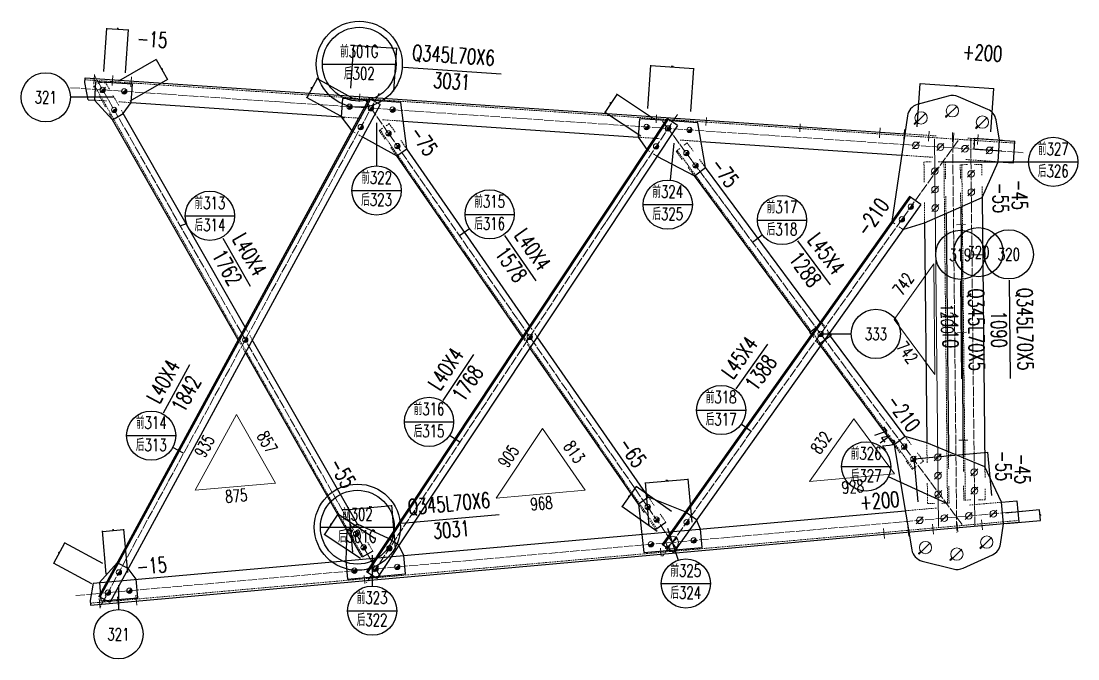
# Model space of a CAD drawing. Header units: millimetres. Extents: x -30246 to 2574, y -687 to 14024.
# Drawn here: x -22260 to -18824, y 1366 to 3439 of the extents above; entities that cross this region are included whole.
import ezdxf
from ezdxf.enums import TextEntityAlignment as Align

# ---------------------------------------------------------------- set-up
doc = ezdxf.new("R2010")
doc.units = ezdxf.units.MM
doc.header["$LTSCALE"] = 20
doc.header["$PDMODE"] = 1
doc.linetypes.add('DASHDOT2X', pattern=[1.75, 1.5, -0.125, 0, -0.125])
doc.linetypes.add('HIDDEN', pattern=[0.375, 0.25, -0.125])
for name, color, linetype, lineweight in [('1', 7, 'Continuous', 25), ('11', 1, 'Continuous', 13), ('2', 1, 'HIDDEN', 13), ('5', 7, 'Continuous', 13), ('6', 30, 'Continuous', 13), ('7', 3, 'DASHDOT2X', 13), ('9', 3, 'Continuous', 13)]:
    doc.layers.add(name, color=color, linetype=linetype, lineweight=lineweight)
doc.styles.get("Standard").update_dxf_attribs({"font": 'simplex', "width": 0.7, "bigfont": 'gbhzfs.shx'})
doc.dimstyles.new('dimRadiusStyle', dxfattribs={"dimtxt": 2.5, "dimasz": 1, "dimexe": 1.25, "dimexo": 0, "dimtad": 2, "dimdec": 4, "dimzin": 0, "dimdsep": 46, "dimtxsty": 'standard', "dimcen": 0.09, "dimadec": 1, "dimazin": 0, "dimtfac": 1, "dimtdec": 1, "dimtix": 1, "dimtmove": 0, "dimatfit": 3, "dimfxl": 0, "dimtolj": 1, "dimtzin": 0, "dimarcsym": 0})
doc.dimstyles.new('dimStyle3', dxfattribs={"dimtxt": 2.5, "dimasz": 1, "dimexe": 1.25, "dimexo": 0, "dimgap": 0.63, "dimtad": 1, "dimzin": 0, "dimdsep": 46, "dimtxsty": 'standard', "dimblk": 'ARCHTICK', "dimblk1": 'ARCHTICK', "dimblk2": 'ARCHTICK', "dimcen": 0.09, "dimadec": 0, "dimazin": 0, "dimtfac": 1, "dimtdec": 1, "dimtmove": 2, "dimatfit": 3, "dimfxl": 0, "dimtolj": 1, "dimtzin": 0, "dimarcsym": 0})
doc.dimstyles.get("Standard").update_dxf_attribs({"dimtxt": 2.5, "dimasz": 1, "dimexe": 1.25, "dimexo": 0, "dimgap": 0.63, "dimtad": 1, "dimzin": 0, "dimdsep": 46, "dimtxsty": 'standard', "dimblk": 'ARCHTICK', "dimblk1": 'ARCHTICK', "dimblk2": 'ARCHTICK', "dimcen": 0.09, "dimadec": 0, "dimazin": 0, "dimtfac": 1, "dimtdec": 1, "dimtix": 1, "dimtmove": 2, "dimatfit": 3, "dimfxl": 0, "dimtolj": 1, "dimtzin": 0, "dimarcsym": 0})

# ---------------------------------------------------------------- blocks, each defined once
blk = doc.blocks.new('_ArchTick')
at = {"color": 0, "linetype": 'ByBlock', "const_width": 0.15}
blk.add_lwpolyline([(-0.5, -0.5), (0.5, 0.5)], dxfattribs=at)
blk = doc.blocks.new('M16X40')
blk.add_line((-0.71, -0.71), (0.71, 0.71))
blk.add_circle((0, 0), 1)
for radius in [0.8, 0.6, 0.4, 0.2]:
    blk.add_arc((0, 0), radius, 225, 45)
blk = doc.blocks.new('*D435')
at = {"layer": '5', "color": 0, "lineweight": -2}
for p, q in [((-20128.3, 1758.6), (-20156.6, 1730.3)), ((-20127.6, 1759.3), (-20126.9, 1760)), ((-20163.6, 1723.4), (-20157.3, 1729.6))]:
    blk.add_line(p, q, dxfattribs=at)
at = {"layer": '5', "color": 0}
for points in [[(-20127.7, 1759.4), (-20127.5, 1759.2), (-20128.3, 1758.6)], [(-20157.4, 1729.7), (-20157.2, 1729.5), (-20156.6, 1730.3)]]:
    blk.add_solid(points, dxfattribs=at)
at = {"layer": 'Defpoints', "color": 0}
for p in [(-20128.3, 1758.6), (-20156.6, 1730.3)]:
    blk.add_point(p, dxfattribs=at)
at = {"layer": '5', "color": 0, "insert": (-20162.1, 1727.5), "char_height": 2.5, "attachment_point": 5, "rotation": 45}
blk.add_mtext('\\A1;%%c17.5', dxfattribs=at)
blk = doc.blocks.new('LS_SIDE')
blk.add_line((-1, 0), (2, 0))
blk = doc.blocks.new('M20X55')
blk.add_line((-1.06, -1.06), (1.06, 1.06))
blk.add_circle((0, 0), 1)
blk = doc.blocks.new('M16X50')
blk.add_line((-1, -1), (1, 1))
blk.add_circle((0, 0), 1)
for radius in [0.8, 0.6, 0.4, 0.2]:
    blk.add_arc((0, 0), radius, 225, 45)
blk = doc.blocks.new('*D436')
at = {"layer": '5', "color": 0, "lineweight": -2}
for p, q in [((-19217, 3161.9), (-19216.3, 3162.6)), ((-19253.2, 3125.7), (-19246.7, 3132.2)), ((-19217.7, 3161.2), (-19246, 3132.9))]:
    blk.add_line(p, q, dxfattribs=at)
at = {"layer": '5', "color": 0}
for points in [[(-19217.1, 3162), (-19216.9, 3161.8), (-19217.7, 3161.2)], [(-19246.8, 3132.3), (-19246.6, 3132.1), (-19246, 3132.9)]]:
    blk.add_solid(points, dxfattribs=at)
at = {"layer": 'Defpoints', "color": 0}
for p in [(-19246, 3132.9), (-19217.7, 3161.2)]:
    blk.add_point(p, dxfattribs=at)
at = {"layer": '5', "color": 0, "insert": (-19251.6, 3130), "char_height": 2.5, "attachment_point": 5, "rotation": 45}
blk.add_mtext('\\A1;%%c25.5', dxfattribs=at)
blk = doc.blocks.new('*D437')
at = {"layer": '5', "color": 0, "lineweight": -2}
for p, q in [((-19319.5, 3138.1), (-19347.8, 3109.8)), ((-19318.8, 3138.8), (-19318.1, 3139.5)), ((-19354.7, 3102.9), (-19348.5, 3109.1))]:
    blk.add_line(p, q, dxfattribs=at)
at = {"layer": '5', "color": 0}
for points in [[(-19318.9, 3138.9), (-19318.7, 3138.7), (-19319.5, 3138.1)], [(-19348.6, 3109.2), (-19348.4, 3109), (-19347.8, 3109.8)]]:
    blk.add_solid(points, dxfattribs=at)
at = {"layer": 'Defpoints', "color": 0}
for p in [(-19319.5, 3138.1), (-19347.8, 3109.8)]:
    blk.add_point(p, dxfattribs=at)
at = {"layer": '5', "color": 0, "insert": (-19353.3, 3106.9), "char_height": 2.5, "attachment_point": 5, "rotation": 45}
blk.add_mtext('\\A1;%%c21.5', dxfattribs=at)
blk = doc.blocks.new('*D438')
at = {"layer": '5', "color": 0, "lineweight": -2}
for p, q in [((-19155.2, 3089.3), (-19149, 3095.5)), ((-19120, 3124.5), (-19148.2, 3096.2)), ((-19119.3, 3125.2), (-19118.6, 3125.9))]:
    blk.add_line(p, q, dxfattribs=at)
at = {"layer": '5', "color": 0}
for points in [[(-19149.1, 3095.6), (-19148.8, 3095.4), (-19148.2, 3096.2)], [(-19119.4, 3125.3), (-19119.1, 3125.1), (-19120, 3124.5)]]:
    blk.add_solid(points, dxfattribs=at)
at = {"layer": 'Defpoints', "color": 0}
for p in [(-19148.2, 3096.2), (-19120, 3124.5)]:
    blk.add_point(p, dxfattribs=at)
at = {"layer": '5', "color": 0, "insert": (-19153.8, 3093.3), "char_height": 2.5, "attachment_point": 5, "rotation": 45}
blk.add_mtext('\\A1;%%c21.5', dxfattribs=at)
blk = doc.blocks.new('*D439')
at = {"layer": '5', "color": 0, "lineweight": -2}
for p, q in [((-19202.7, 1720.6), (-19231, 1692.3)), ((-19202, 1721.3), (-19201.3, 1722)), ((-19238.2, 1685.1), (-19231.7, 1691.6))]:
    blk.add_line(p, q, dxfattribs=at)
at = {"layer": '5', "color": 0}
for points in [[(-19202.2, 1721.4), (-19201.9, 1721.1), (-19202.7, 1720.6)], [(-19231.8, 1691.7), (-19231.6, 1691.4), (-19231, 1692.3)]]:
    blk.add_solid(points, dxfattribs=at)
at = {"layer": 'Defpoints', "color": 0}
for p in [(-19202.7, 1720.6), (-19231, 1692.3)]:
    blk.add_point(p, dxfattribs=at)
at = {"layer": '5', "color": 0, "insert": (-19236.7, 1689.3), "char_height": 2.5, "attachment_point": 5, "rotation": 45}
blk.add_mtext('\\A1;%%c25.5', dxfattribs=at)
blk = doc.blocks.new('*D440')
at = {"layer": '5', "color": 0, "lineweight": -2}
for p, q in [((-19305, 1741.6), (-19333.3, 1713.3)), ((-19304.3, 1742.3), (-19303.6, 1743)), ((-19340.2, 1706.3), (-19334, 1712.6))]:
    blk.add_line(p, q, dxfattribs=at)
at = {"layer": '5', "color": 0}
for points in [[(-19304.4, 1742.4), (-19304.2, 1742.2), (-19305, 1741.6)], [(-19334.1, 1712.7), (-19333.9, 1712.5), (-19333.3, 1713.3)]]:
    blk.add_solid(points, dxfattribs=at)
at = {"layer": 'Defpoints', "color": 0}
for p in [(-19305, 1741.6), (-19333.3, 1713.3)]:
    blk.add_point(p, dxfattribs=at)
at = {"layer": '5', "color": 0, "insert": (-19338.8, 1710.4), "char_height": 2.5, "attachment_point": 5, "rotation": 45}
blk.add_mtext('\\A1;%%c21.5', dxfattribs=at)
blk = doc.blocks.new('*D441')
at = {"layer": '5', "color": 0, "lineweight": -2}
for p, q in [((-19105.8, 1759.3), (-19134.1, 1731)), ((-19105.1, 1760), (-19104.4, 1760.7)), ((-19141, 1724.1), (-19134.8, 1730.3))]:
    blk.add_line(p, q, dxfattribs=at)
at = {"layer": '5', "color": 0}
for points in [[(-19105.2, 1760.1), (-19105, 1759.9), (-19105.8, 1759.3)], [(-19134.9, 1730.4), (-19134.7, 1730.2), (-19134.1, 1731)]]:
    blk.add_solid(points, dxfattribs=at)
at = {"layer": 'Defpoints', "color": 0}
for p in [(-19105.8, 1759.3), (-19134.1, 1731)]:
    blk.add_point(p, dxfattribs=at)
at = {"layer": '5', "color": 0, "insert": (-19139.6, 1728.2), "char_height": 2.5, "attachment_point": 5, "rotation": 45}
blk.add_mtext('\\A1;%%c21.5', dxfattribs=at)
blk = doc.blocks.new('*D442')
at = {"layer": '11', "color": 0, "lineweight": -2}
for p, q in [((-21194.1, 1851.6), (-21054.7, 1864)), ((-21042.3, 1724.6), (-21054.8, 1865.3)), ((-21181.7, 1712.2), (-21194.2, 1852.9))]:
    blk.add_line(p, q, dxfattribs=at)
at = {"layer": 'Defpoints', "color": 0}
for p in [(-21054.7, 1864), (-21042.3, 1724.6), (-21181.7, 1712.2)]:
    blk.add_point(p, dxfattribs=at)
at = {"layer": '11', "color": 0, "lineweight": -2}
for p, rotation in [((-21054.7, 1864), 5.088666129952954), ((-21194.1, 1851.6), 185.088666129953)]:
    blk.add_blockref('_ArchTick', p, dxfattribs=dict(at, rotation=rotation))
at = {"layer": '11', "color": 0, "insert": (-21124.6, 1859.8), "char_height": 2.5, "attachment_point": 5, "rotation": 5.0887}
blk.add_mtext('\\A1;70×2', dxfattribs=at)
blk = doc.blocks.new('*D444')
at = {"layer": '11', "color": 0, "lineweight": -2}
for p, q in [((-19346.2, 3094.7), (-19336.6, 3235.7)), ((-19097.3, 3218.1), (-19336.7, 3234.4)), ((-19106.8, 3078.4), (-19097.2, 3219.3))]:
    blk.add_line(p, q, dxfattribs=at)
at = {"layer": 'Defpoints', "color": 0}
for p in [(-19336.7, 3234.4), (-19346.2, 3094.7), (-19106.8, 3078.4)]:
    blk.add_point(p, dxfattribs=at)
at = {"layer": '11', "color": 0, "lineweight": -2}
for p, rotation in [((-19336.7, 3234.4), 176.1005961406558), ((-19097.3, 3218.1), 356.1005961406558)]:
    blk.add_blockref('_ArchTick', p, dxfattribs=dict(at, rotation=rotation))
at = {"layer": '11', "color": 0, "insert": (-19216.9, 3228.2), "char_height": 2.5, "attachment_point": 5, "rotation": 356.1006}
blk.add_mtext('\\A1;80×3', dxfattribs=at)
blk = doc.blocks.new('*D449')
at = {"layer": '11', "color": 0, "lineweight": -2}
for p, q in [((-20222.2, 3154.4), (-20212.6, 3295.4)), ((-20212.7, 3294.1), (-20073, 3284.6)), ((-20082.5, 3144.9), (-20072.9, 3285.8))]:
    blk.add_line(p, q, dxfattribs=at)
at = {"layer": 'Defpoints', "color": 0}
for p in [(-20073, 3284.6), (-20222.2, 3154.4), (-20082.5, 3144.9)]:
    blk.add_point(p, dxfattribs=at)
at = {"layer": '11', "color": 0, "lineweight": -2}
for p, rotation in [((-20212.7, 3294.1), 176.1005961406558), ((-20073, 3284.6), 356.1005961406558)]:
    blk.add_blockref('_ArchTick', p, dxfattribs=dict(at, rotation=rotation))
at = {"layer": '11', "color": 0, "insert": (-20142.7, 3291.3), "char_height": 2.5, "attachment_point": 5, "rotation": 356.1006}
blk.add_mtext('\\A1;70×2', dxfattribs=at)
blk = doc.blocks.new('*D450')
at = {"layer": '11', "color": 0, "lineweight": -2}
for p, q in [((-20323.1, 3200.4), (-20361.8, 3142.1)), ((-20206.4, 3123), (-20324.1, 3201.1)), ((-20245.1, 3064.7), (-20362.8, 3142.8))]:
    blk.add_line(p, q, dxfattribs=at)
at = {"layer": 'Defpoints', "color": 0}
for p in [(-20361.8, 3142.1), (-20206.4, 3123), (-20245.1, 3064.7)]:
    blk.add_point(p, dxfattribs=at)
at = {"layer": '11', "color": 0, "lineweight": -2}
for p, rotation in [((-20323.1, 3200.4), 56.41797826397269), ((-20361.8, 3142.1), 236.4179782639727)]:
    blk.add_blockref('_ArchTick', p, dxfattribs=dict(at, rotation=rotation))
at = {"layer": '11', "color": 0, "insert": (-20344, 3172.3), "char_height": 2.5, "attachment_point": 5, "rotation": 56.418}
blk.add_mtext('\\A1;70', dxfattribs=at)
blk = doc.blocks.new('*D451')
at = {"layer": '11', "color": 0, "lineweight": -2}
for p, q in [((-19116.3, 2036.6), (-19355.4, 2015.3)), ((-19103.9, 1897.2), (-19116.5, 2037.9)), ((-19343, 1875.9), (-19355.5, 2016.6))]:
    blk.add_line(p, q, dxfattribs=at)
at = {"layer": 'Defpoints', "color": 0}
for p in [(-19355.4, 2015.3), (-19103.9, 1897.2), (-19343, 1875.9)]:
    blk.add_point(p, dxfattribs=at)
at = {"layer": '11', "color": 0, "lineweight": -2}
for p, rotation in [((-19116.3, 2036.6), 5.088666129952957), ((-19355.4, 2015.3), 185.088666129953)]:
    blk.add_blockref('_ArchTick', p, dxfattribs=dict(at, rotation=rotation))
at = {"layer": '11', "color": 0, "insert": (-19236, 2027.9), "char_height": 2.5, "attachment_point": 5, "rotation": 5.0887}
blk.add_mtext('\\A1;80×3', dxfattribs=at)
blk = doc.blocks.new('*D452')
at = {"layer": '11', "color": 0, "lineweight": -2}
for p, q in [((-20217.5, 1798), (-20230.1, 1938.7)), ((-20229.9, 1937.5), (-20090.5, 1949.9)), ((-20078.1, 1810.4), (-20090.6, 1951.1))]:
    blk.add_line(p, q, dxfattribs=at)
at = {"layer": 'Defpoints', "color": 0}
for p in [(-20090.5, 1949.9), (-20217.5, 1798), (-20078.1, 1810.4)]:
    blk.add_point(p, dxfattribs=at)
at = {"layer": '11', "color": 0, "lineweight": -2}
for p, rotation in [((-20229.9, 1937.5), 185.088666129953), ((-20090.5, 1949.9), 5.088666129952954)]:
    blk.add_blockref('_ArchTick', p, dxfattribs=dict(at, rotation=rotation))
at = {"layer": '11', "color": 0, "insert": (-20160.4, 1945.6), "char_height": 2.5, "attachment_point": 5, "rotation": 5.0887}
blk.add_mtext('\\A1;70×2', dxfattribs=at)
blk = doc.blocks.new('*D454')
at = {"layer": '11', "color": 0, "lineweight": -2}
for p, q in [((-21188, 3220.3), (-21178.3, 3361.2)), ((-21178.4, 3359.9), (-21038.8, 3350.4)), ((-21048.3, 3210.8), (-21038.7, 3351.7))]:
    blk.add_line(p, q, dxfattribs=at)
at = {"layer": 'Defpoints', "color": 0}
for p in [(-21038.8, 3350.4), (-21188, 3220.3), (-21048.3, 3210.8)]:
    blk.add_point(p, dxfattribs=at)
at = {"layer": '11', "color": 0, "lineweight": -2}
for p, rotation in [((-21178.4, 3359.9), 176.1005961406558), ((-21038.8, 3350.4), 356.1005961406558)]:
    blk.add_blockref('_ArchTick', p, dxfattribs=dict(at, rotation=rotation))
at = {"layer": '11', "color": 0, "insert": (-21108.5, 3357.1), "char_height": 2.5, "attachment_point": 5, "rotation": 356.1006}
blk.add_mtext('\\A1;70×2', dxfattribs=at)
blk = doc.blocks.new('*D455')
at = {"layer": '11', "color": 0, "lineweight": -2}
for p, q in [((-21297.9, 3251.1), (-21331.4, 3189.6)), ((-21174.9, 3184.3), (-21299, 3251.7)), ((-21208.3, 3122.8), (-21332.5, 3190.2))]:
    blk.add_line(p, q, dxfattribs=at)
at = {"layer": 'Defpoints', "color": 0}
for p in [(-21331.4, 3189.6), (-21174.9, 3184.3), (-21208.3, 3122.8)]:
    blk.add_point(p, dxfattribs=at)
at = {"layer": '11', "color": 0, "lineweight": -2}
for p, rotation in [((-21297.9, 3251.1), 61.48705621737781), ((-21331.4, 3189.6), 241.4870562173778)]:
    blk.add_blockref('_ArchTick', p, dxfattribs=dict(at, rotation=rotation))
at = {"layer": '11', "color": 0, "insert": (-21316.3, 3221.3), "char_height": 2.5, "attachment_point": 5, "rotation": 61.4871}
blk.add_mtext('\\A1;70', dxfattribs=at)

msp = doc.modelspace()

# ---------------------------------------------------------------- linework, layer by layer
at = {"layer": '1'}
for p, q in [((-21280.511, 3298.58558), (-21040.511, 3298.58558)), ((-21016.84436, 3288.79288), (-20698.58285, 3267.09931)), ((-22053.30906, 3239.16267), (-22052.28899, 3254.12795)), ((-22042.08406, 3183.26992), (-22053.30906, 3239.16267)), ((-22052.28899, 3254.12795), (-19386.76767, 3072.4388)), ((-22018.05007, 3241.77093), (-22022.13036, 3181.90983)), ((-21898.32787, 3233.61034), (-22018.05007, 3241.77093)), ((-21902.40816, 3173.74924), (-21898.32787, 3233.61034)), ((-21960.18363, 3191.02591), (-22100.18363, 3191.02591)), ((-22042.08406, 3183.26992), (-22022.13036, 3181.90983)), ((-22022.13036, 3181.90983), (-21962.60565, 3118.33671)), ((-21127.83657, 3187.1648), (-22007.35902, 1568.61181)), ((-21124.32196, 3185.25496), (-22003.84441, 1566.70197)), ((-21092.69044, 3168.06638), (-21972.2129, 1549.51339)), ((-21927.86349, 3138.16048), (-21902.40816, 3173.74924)), ((-21902.40816, 3173.74924), (-21219.35914, 3127.19077)), ((-21215.27885, 3187.05187), (-21219.35914, 3127.19077)), ((-21131.0189, 3181.30848), (-21215.27885, 3187.05187)), ((-21092.69044, 3168.06638), (-21127.83657, 3187.1648)), ((-21025.7187, 3174.13093), (-21115.0572, 3180.22049)), ((-21005.96911, 3023.30263), (-21025.7187, 3174.13093)), ((-19245.23705, 3195.24661), (-19345.70573, 3167.29945)), ((-19116.27802, 3151.66103), (-19212.02514, 3192.9828)), ((-21962.60565, 3118.33671), (-21927.86349, 3138.16048)), ((-21531.72625, 2443.90139), (-21927.87025, 3138.15662)), ((-19378.16023, 3130.54008), (-19428.9931, 2787.41196)), ((-21554.19078, 2402.56074), (-21962.6285, 3118.3611)), ((-21219.35914, 3127.19077), (-21185.14889, 3081.73151)), ((-20159.27503, 3121.71045), (-21137.15277, 1648.8414)), ((-20155.94263, 3119.49797), (-21133.82036, 1646.62892)), ((-21104.2803, 3108.13114), (-21104.2803, 2968.13114)), ((-20125.95095, 3099.58568), (-21103.82868, 1626.71663)), ((-21017.7731, 3113.45012), (-20253.60009, 3061.36201)), ((-20249.5198, 3121.22311), (-20253.60009, 3061.36201)), ((-20163.49179, 3115.35921), (-20249.5198, 3121.22311)), ((-20125.95095, 3099.58568), (-20159.27503, 3121.71045)), ((-20059.95965, 3108.30218), (-20148.13194, 3114.31224)), ((-20034.41992, 2962.46223), (-20059.95965, 3108.30218)), ((-19078.55528, 3051.43021), (-19089.73376, 3117.81666)), ((-21185.14889, 3081.73151), (-21185.13366, 3081.72306)), ((-21150.16091, 3062.30558), (-21038.82682, 3000.49098)), ((-20253.60009, 3061.36201), (-20225.67184, 3021.74572)), ((-20137.35057, 3042.16689), (-20149.39028, 2921.76987)), ((-20049.30074, 3047.43642), (-19397.058, 3002.97779)), ((-19083.31562, 2981.59226), (-19078.55528, 3051.43021)), ((-19078.55528, 3051.43021), (-19028.67103, 3048.02996)), ((-19033.43138, 2978.19201), (-19028.67103, 3048.02996)), ((-21038.82682, 3000.49098), (-21005.96911, 3023.30263)), ((-20630.36972, 2412.15264), (-21038.82682, 3000.49098)), ((-20606.56599, 2448.00557), (-21005.96911, 3023.30263)), ((-20225.67184, 3021.74572), (-20225.65275, 3021.73304)), ((-20192.33787, 2999.61439), (-20070.54278, 2935.62683)), ((-20070.54278, 2935.62683), (-20034.41992, 2962.46223)), ((-19661.44793, 2460.40817), (-20034.41992, 2962.46223)), ((-19263.61834, 2981.43287), (-18983.61834, 2981.43287)), ((-19134.90421, 2864.94471), (-19083.31562, 2981.59226)), ((-19083.31562, 2981.59226), (-19033.43138, 2978.19201)), ((-18983.61834, 2981.43287), (-18823.61834, 2981.43287)), ((-19693.76617, 2428.45141), (-20070.54278, 2935.62683)), ((-21184.2803, 2888.13114), (-21024.2803, 2888.13114)), ((-19371.02945, 2868.73628), (-20175.70517, 1737.36295)), ((-19367.76977, 2866.41812), (-20172.4455, 1735.04479)), ((-19334.35811, 2842.65696), (-19371.02945, 2868.73628)), ((-19228.48578, 2824.1408), (-19134.90421, 2864.94471)), ((-19134.90421, 2864.94471), (-19125.82861, 1990.49493)), ((-20237.35057, 2842.16689), (-20077.35057, 2842.16689)), ((-19334.35811, 2842.65696), (-20139.03384, 1711.28363)), ((-19322.06736, 2783.3369), (-19228.48578, 2824.1408)), ((-19204.59262, 2834.55882), (-19196.13266, 2019.42789)), ((-21726.21488, 2805.96756), (-21566.21488, 2805.96756)), ((-20816.55267, 2810.58639), (-20656.55267, 2810.58639)), ((-19865.7767, 2792.10116), (-19705.7767, 2792.10116)), ((-19428.9931, 2787.41196), (-19428.91161, 2787.35401)), ((-19252.37895, 2813.72279), (-19244.34116, 2039.26762)), ((-21742.98204, 2773.77878), (-21722.12528, 2780.7166)), ((-20835.12579, 2742.15146), (-20802.26808, 2764.96311)), ((-19392.32104, 2761.33207), (-19322.06736, 2783.3369)), ((-19322.06736, 2783.3369), (-19314.64521, 2068.20058)), ((-21604.58463, 2733.0092), (-21515.87256, 2577.5384)), ((-20688.64822, 2741.58521), (-20586.56611, 2594.54696)), ((-19882.10435, 2720.54011), (-19849.99513, 2744.39379)), ((-19735.68396, 2724.6718), (-19628.93873, 2580.98306)), ((-19167.9798, 2679.34302), (-19127.98196, 2679.75814)), ((-19205.106, 2594.95317), (-19201.79539, 2275.97035)), ((-19047.11451, 2596.59291), (-19043.8039, 2277.61009)), ((-19695.42604, 2427.21831), (-19673.43357, 2443.55636)), ((-20220.14606, 1891.4094), (-20582.02326, 2412.65442)), ((-19690.12679, 2420.08572), (-19695.42604, 2427.21831)), ((-19625.47223, 2416.90129), (-19665.60815, 2387.08459)), ((-19660.44914, 2422.0598), (-19560.44914, 2422.0598)), ((-19631.4496, 2424.94659), (-19625.47223, 2416.90129)), ((-19385.34047, 2088.74255), (-19627.82728, 2415.15174)), ((-21166.10778, 1803.14314), (-21508.40833, 2403.03597)), ((-20253.00377, 1868.59775), (-20605.82699, 2376.80149)), ((-19935.10401, 2243.00775), (-19831.35696, 2388.87601)), ((-19421.46334, 2061.90715), (-19663.95013, 2388.31632)), ((-21151.29043, 1696.46478), (-21530.87286, 2361.69531)), ((-20887.27509, 2205.99738), (-20788.26676, 2355.12267)), ((-21796.99045, 2165.18679), (-21711.52501, 2322.46571)), ((-20063.78978, 2174.5556), (-19903.78978, 2174.5556)), ((-21013.73709, 2136.0168), (-20853.73709, 2136.0168)), ((-19886.001, 2105.00451), (-19918.59726, 2128.1882)), ((-21917.09713, 2091.37993), (-21757.09713, 2091.37993)), ((-20833.76483, 2069.6425), (-20867.08892, 2091.76727)), ((-19385.34047, 2088.74255), (-19421.46334, 2061.90715)), ((-19314.64521, 2068.20058), (-19385.34047, 2088.74255)), ((-19220.23691, 2029.34775), (-19314.64521, 2068.20058)), ((-21731.65875, 2034.08466), (-21766.80488, 2053.18308)), ((-19421.46334, 2061.90715), (-19363.51978, 1719.90798)), ((-19125.82861, 1990.49493), (-19220.23691, 2029.34775)), ((-19592.09729, 1991.36039), (-19432.09729, 1991.36039)), ((-19071.83011, 1874.94323), (-19125.82861, 1990.49493)), ((-19252.09729, 1871.36039), (-19439.46054, 1957.83574)), ((-20220.14606, 1891.4094), (-20253.00377, 1868.59775)), ((-20100.35361, 1843.30718), (-20220.14606, 1891.4094)), ((-20253.00377, 1868.59775), (-20234.88503, 1711.13783)), ((-19071.83011, 1874.94323), (-19022.02718, 1879.3781)), ((-19065.6213, 1805.21913), (-19071.83011, 1874.94323)), ((-19022.02718, 1879.3781), (-19015.81837, 1809.65399)), ((-22025.77537, 1611.89962), (-19385.06104, 1847.05057)), ((-21023.40161, 1806.57471), (-20705.65891, 1834.86914)), ((-20063.61278, 1817.18543), (-20100.33087, 1843.29805)), ((-22034.50744, 1540.84505), (-19015.81837, 1809.65399)), ((-21286.83406, 1793.80231), (-21046.83406, 1793.80231)), ((-21166.10792, 1803.1432), (-21200.85005, 1783.31946)), ((-21065.2275, 1757.1728), (-21166.10792, 1803.1432)), ((-20163.11695, 1809.26513), (-20195.97466, 1786.45348)), ((-20158.68553, 1790.716), (-20123.98375, 1686.61066)), ((-20050.95572, 1787.75382), (-20063.61278, 1817.18543)), ((-20045.63389, 1727.99031), (-20050.95572, 1787.75382)), ((-19075.41952, 1738.61497), (-19065.6213, 1805.21913)), ((-21200.85005, 1783.31946), (-21204.3916, 1685.04239)), ((-21031.90341, 1735.04803), (-21065.2275, 1757.1728)), ((-21015.14046, 1701.89487), (-21031.90341, 1735.04803)), ((-20234.88503, 1711.13783), (-20045.63389, 1727.99031)), ((-20139.03384, 1711.28363), (-20175.70517, 1737.36295)), ((-21204.3916, 1685.04239), (-21199.06976, 1625.27887)), ((-21116.5483, 1716.28853), (-21151.29043, 1696.46478)), ((-21118.80465, 1702.42326), (-21118.80465, 1602.42326)), ((-21009.81863, 1642.13135), (-21015.14046, 1701.89487)), ((-19196.12448, 1660.92686), (-19101.25561, 1704.22696)), ((-21947.67533, 1678.44347), (-22005.85419, 1613.67356)), ((-21912.52921, 1659.34505), (-21947.67533, 1678.44347)), ((-21886.32716, 1624.31723), (-21912.52921, 1659.34505)), ((-19330.30933, 1683.83013), (-19229.28225, 1657.97422)), ((-21881.00533, 1564.55372), (-21886.32716, 1624.31723)), ((-21199.06976, 1625.27887), (-21009.81863, 1642.13135)), ((-21103.82868, 1626.71663), (-21137.15277, 1648.8414)), ((-22025.77537, 1611.89962), (-22035.8379, 1555.78593)), ((-22005.85419, 1613.67356), (-22000.53236, 1553.91004)), ((-21943.73415, 1605.835), (-21943.73415, 1525.835)), ((-20178.68553, 1610.716), (-20018.68553, 1610.716)), ((-22035.8379, 1555.78593), (-22034.50744, 1540.84505)), ((-21972.2129, 1549.51339), (-22007.35902, 1568.61181)), ((-22000.53236, 1553.91004), (-21881.00533, 1564.55372)), ((-21198.80465, 1522.42326), (-21038.80465, 1522.42326))]:
    msp.add_line(p, q, dxfattribs=at)
for centre, radius in [((-21160.511, 3298.58558), 140), ((-21160.511, 3298.58558), 120), ((-22180.18363, 3191.02591), 80), ((-18903.61834, 2981.43287), 80), ((-21104.2803, 2888.13114), 80), ((-20157.35057, 2842.16689), 80), ((-20736.55267, 2810.58639), 80), ((-21646.21488, 2805.96756), 80), ((-19785.7767, 2792.10116), 80), ((-19205.97775, 2678.94865), 80), ((-19147.06396, 2687.56052), 80), ((-19047.98627, 2680.58839), 80), ((-19480.44914, 2422.0598), 80), ((-19983.78978, 2174.5556), 80), ((-20933.73709, 2136.0168), 80), ((-21837.09713, 2091.37993), 80), ((-19512.09729, 1991.36039), 80), ((-21166.83406, 1793.80231), 140), ((-21166.83406, 1793.80231), 120), ((-20098.68553, 1610.716), 80), ((-21118.80465, 1522.42326), 80), ((-21943.73415, 1445.835), 80)]:
    msp.add_circle(centre, radius, dxfattribs=at)
for centre, radius, start, end in [((-19231.83741, 3147.07556), 50, 66.65633219, 105.54486009), ((-19333.64605, 3123.9455), 45, 105.54486131, 171.57318227), ((-19134.10906, 3110.34452), 45, 9.55808511, 66.65633123), ((-19319.15206, 1727.42503), 45, 189.61608001, 255.64440096), ((-19119.94034, 1745.16448), 45, 294.53293104, 351.63117716), ((-19216.88529, 1706.413), 50, 255.64440218, 294.53293008)]:
    msp.add_arc(centre, radius, start, end, dxfattribs=at)
at = {"layer": '2'}
for p, q in [((-22052.69702, 3248.14184), (-19029.07906, 3042.04385)), ((-22017.32799, 3231.03842), (-22024.56593, 3226.90848)), ((-22002.8521, 3239.29832), (-22010.09004, 3235.16837)), ((-21996.85735, 3238.88113), (-22002.8521, 3239.29832)), ((-21984.86784, 3238.04675), (-21990.86259, 3238.46394)), ((-21973.25582, 3217.6963), (-21984.86784, 3238.04675)), ((-22015.69365, 3211.35951), (-22024.56593, 3226.90848)), ((-21147.81622, 1698.44716), (-22021.09172, 3228.89085)), ((-21950.03176, 3176.99539), (-21961.64379, 3197.34585)), ((-22022.13036, 3181.90983), (-21982.22296, 3179.18963)), ((-21997.94907, 3180.26156), (-22006.82136, 3195.81054)), ((-21986.17555, 3159.62808), (-21997.94907, 3180.26156)), ((-21942.64459, 3164.04913), (-21950.03176, 3176.99539)), ((-21942.31556, 3176.46943), (-21902.40816, 3173.74924)), ((-21125.69833, 3180.94581), (-21131.0189, 3181.30848)), ((-21115.0572, 3180.22049), (-21120.37776, 3180.58315)), ((-21962.6285, 3118.3611), (-21974.40202, 3138.99459)), ((-21927.87025, 3138.15662), (-21935.25742, 3151.10287)), ((-21219.35914, 3127.19077), (-21152.1638, 3122.61055)), ((-21084.96845, 3118.03033), (-21017.7731, 3113.45012)), ((-21062.99822, 3105.44689), (-21073.95078, 3097.84301)), ((-21043.98851, 3078.06547), (-21062.99822, 3105.44689)), ((-20158.37184, 3115.01022), (-20163.49179, 3115.35921)), ((-20148.13194, 3114.31224), (-20153.25189, 3114.66123)), ((-21185.13366, 3081.72306), (-21173.47608, 3075.25056)), ((-21161.8185, 3068.77807), (-21150.16091, 3062.30558)), ((-21084.90335, 3090.23913), (-21095.85592, 3082.63525)), ((-21076.84622, 3055.25383), (-21095.85592, 3082.63525)), ((-20192.68889, 1788.73465), (-21092.57015, 3084.91642)), ((-20253.60009, 3061.36201), (-20185.50031, 3056.72015)), ((-19386.76767, 3072.4388), (-19284.0302, 3065.43593)), ((-21038.82682, 3000.49098), (-21057.83652, 3027.87241)), ((-21005.96911, 3023.30263), (-21024.97881, 3050.68405)), ((-20118.13604, 3024.84501), (-20130.17699, 3015.89987)), ((-20117.40052, 3052.07828), (-20049.30074, 3047.43642)), ((-20094.05412, 3042.73527), (-20106.09508, 3033.79014)), ((-20074.17606, 3015.97759), (-20094.05412, 3042.73527)), ((-19181.29274, 3058.43307), (-19078.55528, 3051.43021)), ((-20225.65275, 3021.73304), (-20214.54779, 3014.36016)), ((-20203.44283, 3006.98727), (-20192.33787, 2999.61439)), ((-20110.29892, 2989.14219), (-20130.17699, 3015.89987)), ((-19358.61821, 1984.01948), (-20126.96607, 3018.28524)), ((-19397.058, 3002.97779), (-19292.47721, 2995.84928)), ((-20070.54278, 2935.62683), (-20090.42085, 2962.38451)), ((-20034.41992, 2962.46223), (-20054.29799, 2989.21991)), ((-19324.11612, 2980.73885), (-19300.78404, 2980.98101)), ((-19324.11612, 2980.73885), (-19323.4332, 2914.9382)), ((-19277.45197, 2981.22316), (-19254.11989, 2981.46532)), ((-19259.11962, 2981.41343), (-19247.59995, 1871.4732)), ((-19254.11989, 2981.46532), (-19253.53958, 2925.55114)), ((-19182.68662, 2972.20616), (-19206.0187, 2971.964)), ((-19206.0187, 2971.964), (-19205.54334, 2926.16228)), ((-19201.01897, 2972.01589), (-19189.70685, 1882.07459)), ((-19187.89642, 2988.72077), (-19083.31562, 2981.59226)), ((-19136.02247, 2972.69047), (-19159.35454, 2972.44831)), ((-19136.02247, 2972.69047), (-19135.64972, 2936.77522)), ((-19135.27696, 2900.85996), (-19134.90421, 2864.94471)), ((-19252.95926, 2869.63696), (-19252.37895, 2813.72279)), ((-19205.06798, 2880.36055), (-19204.59262, 2834.55882)), ((-19322.75028, 2849.13755), (-19322.06736, 2783.3369)), ((-19428.91161, 2787.35401), (-19416.71476, 2778.68003)), ((-19404.5179, 2770.00605), (-19392.32104, 2761.33207)), ((-21523.95361, 2430.27958), (-21531.72625, 2443.90139)), ((-20598.38508, 2436.22185), (-20606.56599, 2448.00557)), ((-19673.43357, 2443.55636), (-19667.38576, 2448.04924)), ((-19660.17972, 2458.70106), (-19661.44793, 2460.40817)), ((-19661.33794, 2452.54212), (-19655.29013, 2457.035)), ((-19657.64332, 2455.28683), (-19658.91152, 2456.99394)), ((-19647.70464, 2441.90846), (-19657.64332, 2455.28683)), ((-19655.29013, 2457.035), (-19647.34329, 2446.33887)), ((-21508.40833, 2403.03597), (-21516.18097, 2416.65777)), ((-20622.18881, 2400.36893), (-20630.36972, 2412.15264)), ((-20582.02326, 2412.65442), (-20590.20417, 2424.43813)), ((-19683.82749, 2415.07305), (-19693.76617, 2428.45141)), ((-19681.95391, 2409.08534), (-19690.12679, 2420.08572)), ((-19639.39644, 2435.64273), (-19631.4496, 2424.94659)), ((-19627.82728, 2415.15174), (-19637.76596, 2428.5301)), ((-21546.41814, 2388.93893), (-21554.19078, 2402.56074)), ((-21530.87286, 2361.69531), (-21538.6455, 2375.31712)), ((-20605.82699, 2376.80149), (-20614.0079, 2388.58521)), ((-19663.95013, 2388.31632), (-19673.88881, 2401.69469)), ((-19665.60815, 2387.08459), (-19673.78103, 2398.08497)), ((-19365.4624, 2061.98486), (-19385.34047, 2088.74255)), ((-19314.64521, 2068.20058), (-19313.96229, 2002.39993)), ((-19401.58527, 2035.14947), (-19421.46334, 2061.90715)), ((-19325.70626, 2008.4695), (-19345.58433, 2035.22718)), ((-19244.34116, 2039.26762), (-19243.76084, 1983.35345)), ((-19361.82913, 1981.63411), (-19381.7072, 2008.39179)), ((-19325.70626, 2008.4695), (-19337.74722, 1999.52437)), ((-19196.13266, 2019.42789), (-19195.6573, 1973.62616)), ((-19349.78818, 1990.57924), (-19361.82913, 1981.63411)), ((-19125.82861, 1990.49493), (-19125.45586, 1954.57968)), ((-19313.27937, 1936.59928), (-19312.59645, 1870.79863)), ((-19243.18053, 1927.43927), (-19242.60022, 1871.52509)), ((-19195.18194, 1927.82443), (-19194.70658, 1882.0227)), ((-20201.13636, 1864.02797), (-20220.14606, 1891.4094)), ((-19125.08311, 1918.66442), (-19124.71035, 1882.74917)), ((-20233.99407, 1841.21633), (-20253.00377, 1868.59775)), ((-19385.06104, 1847.05057), (-19280.65073, 1856.34813)), ((-19312.59645, 1870.79863), (-19289.26437, 1871.04078)), ((-19265.93229, 1871.28294), (-19242.60022, 1871.52509)), ((-19171.37451, 1882.26486), (-19194.70658, 1882.0227)), ((-19176.24042, 1865.64568), (-19071.83011, 1874.94323)), ((-19124.71035, 1882.74917), (-19148.04243, 1882.50701)), ((-20163.11695, 1809.26513), (-20182.12666, 1836.64655)), ((-20100.34603, 1843.30414), (-20100.35361, 1843.30718)), ((-20100.33087, 1843.29805), (-20100.33845, 1843.3011)), ((-22035.03962, 1546.8214), (-19016.35055, 1815.63034)), ((-21149.58796, 1774.1916), (-21166.10778, 1803.14314)), ((-20195.97466, 1786.45348), (-20214.98436, 1813.83491)), ((-21116.5483, 1716.28853), (-21133.06813, 1745.24006))]:
    msp.add_line(p, q, dxfattribs=at)
at = {"layer": '5'}
for centre in [(-19231.83573, 3147.07558), (-19333.64437, 3123.94552), (-19134.10738, 3110.34454), (-20142.47876, 1744.46551), (-19119.93866, 1745.1645), (-19319.15038, 1727.42505), (-19216.8836, 1706.41301)]:
    msp.add_circle(centre, 20, dxfattribs=at)
at = {"layer": '6'}
for points in [[(-19292.46206, 2650.31192), (-19421.41638, 2469.00226), (-19288.72656, 2290.38975)], [(-21559.90164, 2160.49268), (-21693.86662, 1913.96183), (-21432.51062, 1937.23512)], [(-19552.19156, 2145.86513), (-19696.78945, 1942.56064), (-19419.50174, 1967.25262)], [(-20565.15359, 2114.33608), (-20715.29328, 1888.19727), (-20426.03771, 1913.95468)]]:
    msp.add_lwpolyline(points, close=True, dxfattribs=at)
at = {"layer": '7'}
for p, q in [((-21091.79377, 1632.55018), (-22022.06272, 3262.87675)), ((-22099.56499, 3222.26919), (-19001.12065, 3011.07084)), ((-21095.93969, 3203.97519), (-22004.10978, 1532.703)), ((-20125.36816, 1719.82225), (-21139.30763, 3180.29256)), ((-20126.01942, 3135.64113), (-21137.0843, 1612.78595)), ((-19200.24423, 1802.69468), (-20174.33011, 3113.90244)), ((-19231.1071, 3076.70927), (-19217.61559, 1776.77928)), ((-19213.18829, 3050.97855), (-20174.3493, 1699.58706)), ((-19171.90272, 3057.32266), (-19158.82633, 1797.39051)), ((-22082.43448, 1571.71573), (-18989.04101, 1847.17696))]:
    msp.add_line(p, q, dxfattribs=at)
at = {"layer": '9'}
msp.add_line((-19289.89636, 3056.09804), (-19276.81998, 1796.1659), dxfattribs=at)

# ---------------------------------------------------------------- block references
at = {"layer": '5'}
for p, xscale, yscale, zscale, rotation in [((-22022.89822, 3244.06024), 10.75000000000011, 10.74999999999989, 10.75, 86.10004781780755), ((-21963.03713, 3239.97995), 10.75000000000011, 10.74999999999989, 10.75, 86.10004781780755), ((-21903.17603, 3235.89966), 10.75000000000011, 10.74999999999989, 10.75, 86.10004781780755), ((-21160.26591, 3185.26089), 8.749999999999833, 8.75, 8.75, 86.10004781781298), ((-20194.71063, 3116.44303), 8.749999999999833, 8.75, 8.75, 86.10004781781298), ((-20032.88189, 3108.41534), 8.749999999999833, 8.75, 8.75, 86.10004781781298), ((-19727.59029, 3087.60584), 8.749999999999833, 8.75, 8.75, 86.10004781781298), ((-19468.1922, 3069.92456), 10.75000000000011, 10.74999999999989, 10.75, 86.10004781780755), ((-19388.3774, 3064.48417), 10.75000000000011, 10.74999999999989, 10.75, 86.10004781780755), ((-19308.56261, 3059.04378), 10.75000000000011, 10.74999999999989, 10.75, 86.10004781780755), ((-19228.74781, 3053.60339), 10.75000000000011, 10.74999999999989, 10.75, 86.10004781780755), ((-19148.93301, 3048.16299), 10.75000000000011, 10.74999999999989, 10.75, 86.10004781780755), ((-19198.9887, 2777.02646), 9.75000000000096, 9.750000000000227, 9.75, 180.5946311353033), ((-19195.35637, 2427.04531), 9.75000000000096, 9.750000000000227, 9.75, 180.5946311353033), ((-19191.72404, 2077.06416), 9.75000000000096, 9.750000000000227, 9.75, 180.5946311353033), ((-19454.79044, 1778.64182), 10.74999999999999, 10.74999999999989, 10.75, 275.0892144527979), ((-19375.10575, 1785.7376), 10.74999999999999, 10.74999999999989, 10.75, 275.0892144527979), ((-19295.42106, 1792.83338), 10.74999999999999, 10.74999999999989, 10.75, 275.0892144527979), ((-19215.73637, 1799.92916), 10.74999999999999, 10.74999999999989, 10.75, 275.0892144527979), ((-19136.05168, 1807.02494), 10.74999999999999, 10.74999999999989, 10.75, 275.0892144527979), ((-20180.18688, 1717.05444), 8.749999999999744, 8.75, 8.75, 275.0892144527904), ((-21144.10585, 1628.21126), 8.749999999999744, 8.75, 8.75, 275.0892144527904), ((-22005.33196, 1551.52059), 10.74999999999999, 10.74999999999989, 10.75, 275.0892144527979), ((-21945.56844, 1556.84243), 10.74999999999999, 10.74999999999989, 10.75, 275.0892144527979), ((-21885.80493, 1562.16427), 10.74999999999999, 10.74999999999989, 10.75, 275.0892144527979)]:
    msp.add_blockref('LS_SIDE', p, dxfattribs=dict(at, xscale=xscale, yscale=yscale, zscale=zscale, rotation=rotation))
for name, p, xscale, yscale, zscale in [('M16X50', (-21994.8062, 3215.1287), 8.75, 8.75, 8.75), ('M16X40', (-21924.969, 3210.36835), 8.75, 8.75, 8.75), ('M16X40', (-21192.03573, 3160.40963), 8.75, 8.75, 8.75), ('M16X50', (-21122.19778, 3155.64929), 8.75, 8.75, 8.75), ('M16X40', (-21957.64439, 3149.99875), 8.75, 8.75, 8.75), ('M16X40', (-21052.35983, 3150.88894), 8.75, 8.75, 8.75), ('M16X40', (-21155.61305, 3094.13916), 8.75, 8.75, 8.75), ('M16X40', (-20226.27668, 3094.58088), 8.75, 8.75, 8.75), ('M16X50', (-20156.43873, 3089.82053), 8.75, 8.75, 8.75), ('M16X40', (-20086.60078, 3085.06019), 8.75, 8.75, 8.75), ('M16X40', (-21065.16905, 3073.50501), 8.75, 8.75, 8.75), ('M16X40', (-21036.65449, 3032.43288), 8.75, 8.75, 8.75), ('M16X40', (-20195.16195, 3031.4977), 8.75, 8.75, 8.75), ('M20X55', (-19350.30927, 3034.87257), 10.75000000000045, 10.74999999999989, 10.75), ('M20X55', (-19270.49448, 3029.43218), 10.75000000000045, 10.74999999999989, 10.75), ('M20X55', (-19190.67968, 3023.99178), 10.75000000000045, 10.74999999999989, 10.75), ('M20X55', (-19110.86488, 3018.55139), 10.75000000000045, 10.74999999999989, 10.75), ('M16X40', (-20096.80489, 3009.54749), 8.75, 8.75, 8.75), ('M16X40', (-20066.98779, 2969.41097), 8.75, 8.75, 8.75), ('M20X55', (-19288.80573, 2951.10371), 10.75000000000045, 10.74999999999989, 10.75), ('M20X55', (-19170.70831, 2942.32886), 10.75000000000045, 10.74999999999989, 10.75), ('M20X55', (-19288.18304, 2891.10694), 10.75000000000045, 10.74999999999989, 10.75), ('M20X55', (-19170.08562, 2882.33209), 10.75000000000045, 10.74999999999989, 10.75), ('M16X50', (-19366.78238, 2835.20234), 8.75, 8.75, 8.75), ('M20X55', (-19287.56036, 2831.11017), 10.75000000000045, 10.74999999999989, 10.75), ('M16X50', (-19395.76003, 2794.45561), 8.75, 8.75, 8.75), ('M16X40', (-21531.31144, 2402.77784), 8.75, 8.75, 8.75), ('M16X50', (-20606.20508, 2412.41321), 8.75, 8.75, 8.75), ('M16X50', (-19660.46731, 2421.99033), 8.75, 8.75, 8.75), ('M16X50', (-19388.09124, 2055.55477), 8.75, 8.75, 8.75), ('M20X55', (-19279.15411, 2021.15379), 10.75000000000045, 10.74999999999989, 10.75), ('M16X50', (-19358.27414, 2015.41825), 8.75, 8.75, 8.75), ('M20X55', (-19278.53143, 1961.15702), 10.75000000000045, 10.74999999999989, 10.75), ('M20X55', (-19160.64156, 1972.3811), 10.75000000000045, 10.74999999999989, 10.75), ('M20X55', (-19277.90874, 1901.16026), 10.75000000000045, 10.74999999999989, 10.75), ('M20X55', (-19160.01888, 1912.38433), 10.75000000000045, 10.74999999999989, 10.75), ('M16X40', (-20222.31689, 1859.46752), 8.75, 8.75, 8.75), ('M16X40', (-20193.80234, 1818.39538), 8.75, 8.75, 8.75), ('M20X55', (-19337.66041, 1816.13293), 10.75000000000045, 10.74999999999989, 10.75), ('M20X55', (-19257.97572, 1823.22871), 10.75000000000045, 10.74999999999989, 10.75), ('M20X55', (-19178.29103, 1830.32449), 10.75000000000045, 10.74999999999989, 10.75), ('M20X55', (-19098.60634, 1837.42027), 10.75000000000045, 10.74999999999989, 10.75), ('M16X40', (-20096.09958, 1809.66856), 8.75, 8.75, 8.75), ('M16X40', (-21171.08696, 1771.503), 8.75, 8.75, 8.75), ('M16X40', (-20072.75167, 1750.67435), 8.75, 8.75, 8.75), ('M16X40', (-21146.30719, 1728.07566), 8.75, 8.75, 8.75), ('M16X40', (-21062.40489, 1725.26553), 8.75, 8.75, 8.75), ('M16X40', (-20212.19987, 1738.25673), 8.75, 8.75, 8.75), ('M16X40', (-21942.03878, 1646.92793), 8.75, 8.75, 8.75), ('M16X40', (-21176.38461, 1652.39778), 8.75, 8.75, 8.75), ('M16X50', (-21106.66051, 1658.60659), 8.75, 8.75, 8.75), ('M16X40', (-21036.9364, 1664.8154), 8.75, 8.75, 8.75), ('M16X50', (-21977.8472, 1581.02895), 8.75, 8.75, 8.75), ('M16X40', (-21908.1231, 1587.23776), 8.75, 8.75, 8.75)]:
    msp.add_blockref(name, p, dxfattribs=dict(at, xscale=xscale, yscale=yscale, zscale=zscale))

# ---------------------------------------------------------------- texts
at = {"layer": '1', "width": 0.7}
for s, rotation, p in [('-15', 356.10059614, (-21883.1387, 3382.92306)), ('-75', 304.77052538, (-20979.49419, 3090.3778)), ('-75', 306.6083653, (-20001.90933, 2986.61408)), ('-55', 270.59463114, (-19075.40301, 2913.31639)), ('-45', 270.59463114, (-19013.51013, 2923.95929)), ('-15', 5.08866613, (-21884.89475, 1664.60306))]:
    msp.add_text(s, height=50, rotation=rotation, dxfattribs=at).set_placement(p, align=Align.MIDDLE_LEFT)
for s, p in [('前301G', (-21160.511, 3308.58558)), ('前327', (-18903.61834, 2991.43287)), ('前322', (-21104.2803, 2898.13114)), ('前324', (-20157.35057, 2852.16689)), ('前313', (-21646.21488, 2815.96756)), ('前315', (-20736.55267, 2820.58639)), ('前317', (-19785.7767, 2802.10116)), ('前318', (-19983.78978, 2184.5556)), ('前316', (-20933.73709, 2146.0168)), ('前314', (-21837.09713, 2101.37993)), ('前326', (-19512.09729, 2001.36039)), ('前302', (-21166.83406, 1803.80231)), ('前325', (-20098.68553, 1620.716)), ('前323', (-21118.80465, 1532.42326))]:
    msp.add_text(s, height=40, dxfattribs=at).set_placement(p, align=Align.BOTTOM_CENTER)
for s, rotation, p in [('Q345L70X6', 356.10059614, (-20857.03356, 3287.92294)), ('L40X4', 299.7092029, (-21551.54308, 2660.22978)), ('L40X4', 304.77052538, (-20629.39274, 2673.769)), ('L45X4', 306.6083653, (-19674.28404, 2658.79085)), ('Q345L70X5', 270.59463114, (-19193.45123, 2435.56554)), ('Q345L70X5', 270.59463114, (-19035.45974, 2437.20528)), ('L45X4', 54.57811568, (-19891.37955, 2321.7378)), ('L40X4', 56.41873689, (-20846.10195, 2286.09122)), ('L40X4', 61.4803224, (-21763.04426, 2248.60086)), ('Q345L70X6', 5.08866613, (-20865.41724, 1830.68251))]:
    msp.add_text(s, height=50, rotation=rotation, dxfattribs=at).set_placement(p, align=Align.BOTTOM_CENTER)
for s, rotation, p in [('+200', 356.10059614, (-19069.49076, 3331.46205)), ('-210', 54.57811568, (-19454.29582, 2854.32299)), ('-210', 306.6083653, (-19352.82989, 2112.8944)), ('-65', 304.77052538, (-20244.31746, 1996.36531)), ('-55', 270.59463114, (-19065.33627, 1943.36862)), ('-55', 299.7092029, (-21190.8381, 1927.1944)), ('-45', 270.59463114, (-19003.23583, 1934.0126)), ('+200', 5.08866613, (-19404.07735, 1885.51548))]:
    msp.add_text(s, height=50, rotation=rotation, dxfattribs=at).set_placement(p, align=Align.MIDDLE_RIGHT)
for s, p in [('后302', (-21160.511, 3288.58558)), ('后326', (-18903.61834, 2971.43287)), ('后323', (-21104.2803, 2878.13114)), ('后325', (-20157.35057, 2832.16689)), ('后314', (-21646.21488, 2795.96756)), ('后316', (-20736.55267, 2800.58639)), ('后318', (-19785.7767, 2782.10116)), ('后317', (-19983.78978, 2164.5556)), ('后315', (-20933.73709, 2126.0168)), ('后313', (-21837.09713, 2081.37993)), ('后327', (-19512.09729, 1981.36039)), ('后301G', (-21166.83406, 1783.80231)), ('后324', (-20098.68553, 1600.716)), ('后322', (-21118.80465, 1512.42326))]:
    msp.add_text(s, height=40, dxfattribs=at).set_placement(p, align=Align.TOP_CENTER)
for s, rotation, p in [('3031', 356.10059614, (-20858.39365, 3267.96924)), ('1762', 299.7092029, (-21568.91412, 2650.31782)), ('1578', 304.77052538, (-20645.82159, 2662.36317)), ('1288', 306.6083653, (-19690.33865, 2646.86401)), ('1110', 270.59463114, (-19213.45015, 2435.35798)), ('1090', 270.59463114, (-19055.45866, 2436.99772)), ('1388', 54.57811568, (-19875.08142, 2310.14595)), ('1768', 56.41873689, (-20829.4399, 2275.02883)), ('1842', 61.4803224, (-21745.47119, 2239.05165)), ('3031', 5.08866613, (-20863.64329, 1810.76134))]:
    msp.add_text(s, height=50, rotation=rotation, dxfattribs=at).set_placement(p, align=Align.TOP_CENTER)
for s, p in [('321', (-22180.18363, 3191.02591)), ('319', (-19205.97775, 2678.94865)), ('320', (-19147.06396, 2687.56052)), ('320', (-19047.98627, 2680.58839)), ('333', (-19480.44914, 2422.0598)), ('321', (-21943.73415, 1445.835))]:
    msp.add_text(s, height=40, dxfattribs=at).set_placement(p, align=Align.MIDDLE_CENTER)
at = {"layer": '6', "width": 0.7}
for s, rotation, p in [('742', 54.57811568, (-19365.08829, 2565.45301)), ('1200', 270.59463114, (-19280.59485, 2470.45462)), ('857', 299.70913073, (-21487.5206, 2053.81987)), ('832', 54.57811568, (-19632.63957, 2050.00881)), ('742', 306.6083653, (-19477.81935, 2062.52229)), ('935', 61.4803224, (-21635.67066, 2042.00186)), ('813', 304.77052538, (-20487.38122, 2019.84829)), ('905', 56.41873689, (-20648.55446, 2006.79787))]:
    msp.add_text(s, height=40, rotation=rotation, dxfattribs=at).set_placement(p, align=Align.BOTTOM_CENTER)
for s, rotation, p in [('742', 306.6083653, (-19363.09878, 2373.73259)), ('928', 5.08866613, (-19557.25862, 1944.94604)), ('875', 5.08866613, (-21562.30165, 1915.63789)), ('968', 5.0886103, (-20569.77853, 1891.11539))]:
    msp.add_text(s, height=40, rotation=rotation, dxfattribs=at).set_placement(p, align=Align.TOP_CENTER)

# ---------------------------------------------------------------- dimensions: what is measured, and where the dimension line sits
at = {"layer": '11'}
for base, p1, p2, angle, text in [((-21911.36785, 3409.90533), (-21990.72585, 3274.98979), (-21920.88865, 3270.22944), 356.10054824, '70'), ((-21783.93226, 3249.11532), (-21942.69256, 3244.86367), (-21905.53075, 3179.73372), 299.70819194, '75'), ((-20259.0758, 1925.59418), (-20191.37162, 1779.2432), (-20144.99245, 1844.44624), 54.57561037, '80'), ((-21229.02655, 1835.88752), (-21156.647, 1691.79319), (-21112.39139, 1758.45212), 56.41936973, '80'), ((-21925.86255, 1786.44949), (-21983.16904, 1640.79247), (-21913.44494, 1647.00128), 5.08866613, '70'), ((-22117.77067, 1742.41775), (-22030.56677, 1609.6759), (-21994.75835, 1675.57487), 61.48107019, '75')]:
    msp.add_linear_dim(base=base, p1=p1, p2=p2, angle=angle, text=text, dimstyle='standard', dxfattribs=at).render()
for base, p1, p2, angle, text, picture, middle in [((-21038.75885, 3350.42594), (-21187.95543, 3220.27073), (-21048.27954, 3210.75004), 356.10059614, '70×2', '*D454', (-21108.46447, 3357.12757)), ((-20072.9998, 3284.59719), (-20222.19638, 3154.44198), (-20082.52049, 3144.92129), 356.10059614, '70×2', '*D449', (-20142.70542, 3291.29882)), ((-21331.35491, 3189.61061), (-21174.92034, 3184.29072), (-21208.33561, 3122.78059), 61.48705622, '70', '*D455', (-21316.29925, 3221.26311)), ((-19336.70829, 3234.40957), (-19106.78459, 3078.41249), (-19346.22898, 3094.73367), 356.10059614, '80×3', '*D444', (-19216.85377, 3228.19026)), ((-20361.78092, 3142.12373), (-20206.42442, 3123.00834), (-20245.14764, 3064.68551), 56.41797826, '70', '*D450', (-20343.98553, 3172.32504)), ((-19355.39986, 2015.34466), (-19103.92818, 1897.18379), (-19342.98225, 1875.89645), 5.08866613, '80×3', '*D451', (-19236.04541, 2027.92645)), ((-20090.49112, 1949.88608), (-20217.52171, 1798.02025), (-20078.0735, 1810.43787), 5.08866613, '70×2', '*D452', (-20160.38781, 1945.61539)), ((-21054.67586, 1864.02713), (-21181.70644, 1712.1613), (-21042.25824, 1724.57892), 5.08866613, '70×2', '*D442', (-21124.57255, 1859.75644))]:
    dim = msp.add_linear_dim(base=base, p1=p1, p2=p2, angle=angle, text=text, dimstyle='standard', dxfattribs=at)
    dim.commit()
    dim.dimension.update_dxf_attribs({"geometry": picture, "text_midpoint": middle})
for p1, p2, distance in [((-19070.9586, 3015.83118), (-19068.57843, 3050.75016), 90), ((-19058.76136, 1840.92215), (-19055.66071, 1806.1061), 110)]:
    msp.add_aligned_dim(p1=p1, p2=p2, distance=distance, text='35', dimstyle='dimStyle3', override={"dimtxt": 2.5}, dxfattribs=at).render()
at = {"layer": '5'}
for p1, p2, text, picture, middle in [((-19217.69573, 3161.21558), (-19245.97573, 3132.93558), '%%c25.5', '*D436', (-19251.60312, 3129.95984)), ((-19319.50437, 3138.08552), (-19347.78437, 3109.80552), '%%c21.5', '*D437', (-19353.29391, 3106.94763)), ((-19119.96738, 3124.48454), (-19148.24738, 3096.20454), '%%c21.5', '*D438', (-19153.75692, 3093.34665)), ((-20128.33876, 1758.60551), (-20156.61876, 1730.32551), '%%c17.5', '*D435', (-20162.1283, 1727.46762)), ((-19105.79866, 1759.3045), (-19134.07866, 1731.0245), '%%c21.5', '*D441', (-19139.5882, 1728.16661)), ((-19305.01038, 1741.56505), (-19333.29038, 1713.28505), '%%c21.5', '*D440', (-19338.79992, 1710.42716)), ((-19202.7436, 1720.55301), (-19231.0236, 1692.27301), '%%c25.5', '*D439', (-19236.651, 1689.29727))]:
    dim = msp.add_diameter_dim_2p(p1=p1, p2=p2, text=text, dimstyle='dimRadiusStyle', dxfattribs=at)
    dim.commit()
    dim.dimension.update_dxf_attribs({"geometry": picture, "text_midpoint": middle})

doc.saveas('drawing.dxf')
